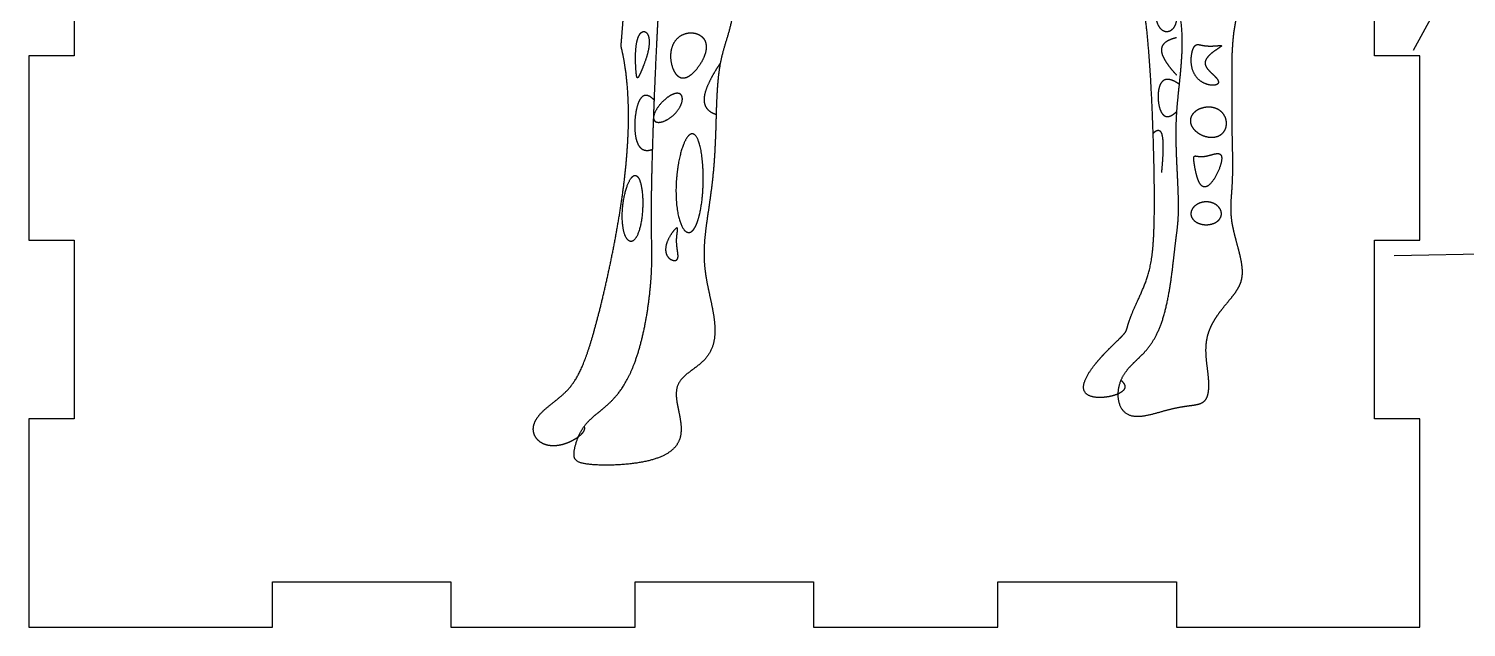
# Model space of a CAD drawing. Header units: centimetres. Extents: x 0 to 23.1, y -0.1 to 26.6.
# Drawn here: x 0 to 7.77, y 13.62 to 16.85 of the extents above; entities that cross this region are included whole.
import ezdxf

# ---------------------------------------------------------------- set-up
doc = ezdxf.new("R2010")
doc.units = ezdxf.units.CM
doc.header["$MEASUREMENT"] = 0
for name, color, linetype in [('light v3_box', 7, 'Continuous'), ('light v3_Sketch14', 7, 'Continuous'), ('light v3_Sketch16', 7, 'Continuous')]:
    doc.layers.add(name, color=color, linetype=linetype)

msp = doc.modelspace()

# ---------------------------------------------------------------- linework, layer by layer
at = {"layer": 'light v3_box'}
for p, q in [((0.245, 17.666), (0.245, 16.702)), ((7.271, 16.702), (7.271, 17.666)), ((0, 16.702), (0, 15.706)), ((0.245, 16.702), (0, 16.702)), ((7.516, 16.702), (7.271, 16.702)), ((7.516, 15.706), (7.516, 16.702)), ((0, 15.706), (0.245, 15.706)), ((0.245, 15.706), (0.245, 14.742)), ((7.271, 15.706), (7.516, 15.706)), ((7.271, 14.742), (7.271, 15.706)), ((0.245, 14.742), (0, 14.742)), ((0, 14.742), (0, 13.616)), ((7.516, 14.742), (7.271, 14.742)), ((7.516, 13.616), (7.516, 14.742)), ((1.316, 13.861), (2.28, 13.861)), ((1.316, 13.616), (1.316, 13.861)), ((2.28, 13.861), (2.28, 13.616)), ((3.276, 13.861), (4.24, 13.861)), ((3.276, 13.616), (3.276, 13.861)), ((4.24, 13.861), (4.24, 13.616)), ((5.236, 13.861), (6.2, 13.861)), ((5.236, 13.616), (5.236, 13.861)), ((6.2, 13.861), (6.2, 13.616)), ((0, 13.616), (1.316, 13.616)), ((2.28, 13.616), (3.276, 13.616)), ((4.24, 13.616), (5.236, 13.616)), ((6.2, 13.616), (7.516, 13.616))]:
    msp.add_line(p, q, dxfattribs=at)
at = {"layer": 'light v3_Sketch14'}
for points in [[(6.3485, 18.5652), (6.3524, 18.554), (6.3594, 18.5318), (6.3669, 18.4997), (6.3713, 18.4592), (6.3675, 18.4123), (6.3557, 18.3683), (6.3381, 18.3258), (6.3185, 18.2822), (6.3018, 18.2344), (6.2929, 18.1792), (6.2952, 18.1145), (6.3103, 18.0395), (6.3361, 17.956), (6.3681, 17.8675), (6.4005, 17.7786), (6.4276, 17.6945), (6.4447, 17.6198), (6.4499, 17.5582), (6.4447, 17.5114), (6.4359, 17.4789), (6.4327, 17.4574), (6.4424, 17.4419), (6.4657, 17.4262), (6.4977, 17.404), (6.5321, 17.3713), (6.5633, 17.3286), (6.5869, 17.2791), (6.6003, 17.227), (6.6023, 17.1759), (6.5939, 17.127), (6.5779, 17.0786), (6.558, 17.0275), (6.5379, 16.9706), (6.5209, 16.9057), (6.5088, 16.8331), (6.5016, 16.7559), (6.4986, 16.6779), (6.4985, 16.6037), (6.4995, 16.5369), (6.5004, 16.4796), (6.5005, 16.4311), (6.5, 16.3877), (6.4996, 16.3446), (6.4998, 16.2972), (6.501, 16.2431), (6.5025, 16.1834), (6.5035, 16.1209), (6.503, 16.0596), (6.5006, 16.0027), (6.4968, 15.9521), (6.4933, 15.9064), (6.4925, 15.8624), (6.4962, 15.8168), (6.5055, 15.767), (6.5193, 15.7131), (6.5348, 15.6572), (6.5484, 15.6026), (6.5565, 15.5524), (6.5561, 15.5082), (6.5459, 15.4694), (6.5263, 15.4335), (6.4989, 15.3976), (6.4664, 15.3593), (6.4327, 15.3179), (6.4019, 15.2735), (6.3777, 15.2269), (6.3625, 15.1789), (6.3567, 15.1298), (6.3583, 15.0794), (6.3645, 15.0278), (6.3714, 14.9757), (6.3752, 14.9254), (6.3731, 14.881), (6.3627, 14.847), (6.3425, 14.8258), (6.312, 14.816), (6.2714, 14.8114), (6.2217, 14.8053), (6.1649, 14.793), (6.1045, 14.7753), (6.0444, 14.7583), (5.9889, 14.7498), (5.9422, 14.7569), (5.9076, 14.7836), (5.8873, 14.827), (5.8821, 14.8799), (5.8914, 14.9337), (5.9136, 14.9815), (5.9456, 15.0218), (5.9839, 15.0579), (6.0242, 15.0956), (6.0629, 15.1412), (6.0971, 15.1991), (6.1253, 15.2698), (6.1471, 15.3502), (6.1634, 15.435), (6.1752, 15.5181), (6.1841, 15.5941), (6.1913, 15.6588), (6.1978, 15.7113), (6.2035, 15.755), (6.2082, 15.7951), (6.2111, 15.8377), (6.212, 15.8873), (6.211, 15.9454), (6.2084, 16.0105), (6.205, 16.0799), (6.2016, 16.1503), (6.1991, 16.2185), (6.1981, 16.283), (6.1991, 16.3443), (6.2023, 16.404), (6.2075, 16.4644), (6.2142, 16.5277), (6.2215, 16.5954), (6.2281, 16.6673), (6.2323, 16.7422), (6.2324, 16.8178), (6.2268, 16.8917), (6.2139, 16.9616), (6.1929, 17.0257), (6.1636, 17.0835), (6.1264, 17.1359), (6.0823, 17.1846), (6.0328, 17.232), (5.9794, 17.2808), (5.9237, 17.3339), (5.8671, 17.3937), (5.8108, 17.4622), (5.7556, 17.5409), (5.7024, 17.6312), (5.6515, 17.7339), (5.6034, 17.8497), (5.5584, 17.979), (5.5165, 18.1221), (5.4856, 18.2477), (5.4639, 18.3482), (5.4501, 18.418), (5.4434, 18.4536)], [(5.4434, 18.4536), (5.4421, 18.4607), (5.4386, 18.4737), (5.4303, 18.489), (5.4132, 18.501), (5.382, 18.5028), (5.3421, 18.4936), (5.2953, 18.4769), (5.2437, 18.4569), (5.1896, 18.4372), (5.1349, 18.4205), (5.0814, 18.4083), (5.03, 18.4011), (4.9811, 18.3985), (4.9338, 18.3991), (4.8865, 18.4007), (4.8372, 18.4014), (4.7841, 18.3998), (4.7268, 18.3962), (4.6658, 18.3923), (4.6026, 18.3907), (4.5392, 18.3937), (4.4777, 18.4024), (4.4198, 18.4162), (4.3666, 18.4319), (4.3185, 18.4459), (4.2753, 18.4551), (4.2358, 18.4581), (4.1979, 18.457), (4.1594, 18.4545), (4.1189, 18.4519), (4.0768, 18.4461), (4.0349, 18.4312), (3.9959, 18.4014), (3.9622, 18.3544), (3.9353, 18.2934), (3.916, 18.2253), (3.9043, 18.1578), (3.8989, 18.0978), (3.898, 18.0486), (3.8982, 18.0079), (3.8963, 17.9705), (3.8898, 17.9307), (3.8779, 17.8856), (3.8618, 17.8362), (3.8439, 17.785), (3.8269, 17.7347), (3.8131, 17.6858), (3.8036, 17.6363), (3.7989, 17.5826), (3.7986, 17.5212), (3.8018, 17.4496), (3.8071, 17.3683), (3.8127, 17.2801), (3.8168, 17.1889), (3.818, 17.0994), (3.8149, 17.0158), (3.807, 16.9413), (3.7946, 16.8768), (3.7791, 16.8202), (3.7624, 16.7676), (3.7466, 16.7146), (3.7335, 16.6565), (3.7241, 16.5903), (3.7181, 16.5151), (3.7147, 16.4318), (3.7124, 16.3422), (3.7096, 16.2491), (3.7049, 16.1554), (3.6975, 16.0639), (3.6874, 15.9764), (3.6757, 15.8941), (3.6641, 15.8173), (3.6543, 15.7457), (3.6482, 15.6784), (3.6471, 15.6143), (3.6515, 15.552), (3.6609, 15.4904), (3.674, 15.4283), (3.6883, 15.3651), (3.7011, 15.3011), (3.7088, 15.2375), (3.7075, 15.1768), (3.6941, 15.1219), (3.6669, 15.075), (3.6274, 15.0365), (3.5813, 15.004), (3.5379, 14.9724), (3.5066, 14.9359), (3.4939, 14.8899), (3.4996, 14.833), (3.5151, 14.768), (3.5279, 14.7004), (3.5248, 14.6364), (3.4954, 14.5819), (3.4361, 14.5404), (3.352, 14.5124), (3.2535, 14.4966), (3.1538, 14.4904), (3.0658, 14.4913), (2.9998, 14.4975), (2.9607, 14.5088), (2.9448, 14.5279), (2.944, 14.5577), (2.9518, 14.5978), (2.9667, 14.6432), (2.9888, 14.6878), (3.0194, 14.7272), (3.0578, 14.7615), (3.1018, 14.7954), (3.1485, 14.8352), (3.1946, 14.8872), (3.2371, 14.9554), (3.2742, 15.0394), (3.3046, 15.1352), (3.3282, 15.2365), (3.3453, 15.3364), (3.3567, 15.4283), (3.3633, 15.5071), (3.3663, 15.5711), (3.367, 15.6229), (3.3662, 15.6691), (3.365, 15.7181), (3.364, 15.7779), (3.3638, 15.8545), (3.3647, 15.9499), (3.3668, 16.0634), (3.3702, 16.1916), (3.3747, 16.3297), (3.38, 16.4717), (3.3859, 16.6116), (3.392, 16.7435), (3.398, 16.8627), (3.4035, 16.9663), (3.4083, 17.0537), (3.4122, 17.1269), (3.415, 17.1894), (3.4166, 17.2458), (3.4169, 17.301), (3.4159, 17.36), (3.4134, 17.4266), (3.4096, 17.5037), (3.4042, 17.5937), (3.3974, 17.698), (3.3891, 17.8179), (3.3792, 17.9539), (3.3701, 18.0759), (3.3626, 18.1749), (3.3573, 18.2441), (3.3546, 18.2796)], [(5.9009, 14.9497), (5.9075, 14.9439), (5.9182, 14.9327), (5.9265, 14.9167), (5.9218, 14.897), (5.8917, 14.8761), (5.8425, 14.8604), (5.7853, 14.8535), (5.7335, 14.8595), (5.6997, 14.8813), (5.6925, 14.9199), (5.713, 14.9722), (5.7545, 15.0316), (5.8066, 15.0905), (5.8576, 15.1414), (5.8976, 15.1792), (5.921, 15.203), (5.9307, 15.2182), (5.9343, 15.2337), (5.9402, 15.2573), (5.9521, 15.2914), (5.9698, 15.3338), (5.9912, 15.3806), (6.013, 15.4282), (6.0329, 15.4753), (6.0496, 15.5239), (6.0625, 15.5776), (6.0718, 15.6405), (6.0777, 15.7169), (6.081, 15.8097), (6.0819, 15.9196), (6.0808, 16.0451), (6.0779, 16.183), (6.0733, 16.3289), (6.067, 16.4772), (6.0591, 16.6218), (6.0493, 16.7565), (6.0377, 16.8751), (6.0241, 16.9719), (6.0084, 17.0421), (5.9906, 17.0824), (5.9745, 17.0892), (5.9615, 17.0797), (5.9524, 17.067), (5.9477, 17.059)], [(3.2, 16.7544), (3.2007, 16.7639), (3.2022, 16.783), (3.2045, 16.8116), (3.2075, 16.8498), (3.2112, 16.8974), (3.2142, 16.9356), (3.2164, 16.9642), (3.2179, 16.9833), (3.2187, 16.9928)], [(6.1193, 17), (6.1153, 16.9978), (6.1078, 16.9919), (6.0983, 16.9786), (6.0899, 16.9535), (6.0883, 16.9158), (6.0956, 16.8787), (6.1111, 16.8489), (6.1326, 16.8317), (6.1568, 16.8296), (6.1792, 16.8422), (6.1957, 16.8671), (6.2028, 16.9001), (6.1989, 16.9362), (6.1852, 16.9696), (6.1645, 16.9948), (6.1455, 17.0047), (6.1317, 17.0051), (6.1233, 17.0022), (6.1193, 17)], [(3.3, 16.6), (3.3018, 16.6038), (3.3057, 16.6123), (3.3125, 16.6277), (3.3228, 16.6528), (3.3359, 16.6889), (3.3467, 16.7265), (3.3529, 16.7628), (3.3528, 16.7946), (3.346, 16.8191), (3.3336, 16.8338), (3.3184, 16.8365), (3.3032, 16.8264), (3.2909, 16.8036), (3.2826, 16.7705), (3.2784, 16.7304), (3.2775, 16.688), (3.2787, 16.6479), (3.2811, 16.6145), (3.2838, 16.5916), (3.2869, 16.5811), (3.2908, 16.583), (3.2948, 16.5897), (3.2982, 16.5962), (3.3, 16.6)], [(3.6483, 16.7924), (3.645, 16.7974), (3.6371, 16.8068), (3.622, 16.8184), (3.5965, 16.828), (3.5603, 16.8285), (3.5252, 16.8167), (3.4961, 16.7931), (3.4765, 16.7594), (3.4675, 16.7192), (3.4684, 16.677), (3.4774, 16.6379), (3.4924, 16.6063), (3.5111, 16.5858), (3.5324, 16.5782), (3.5556, 16.5834), (3.5802, 16.5999), (3.6054, 16.6257), (3.6293, 16.658), (3.6489, 16.6939), (3.6608, 16.7305), (3.6619, 16.758), (3.6572, 16.7764), (3.6517, 16.7873), (3.6483, 16.7924)], [(6.2, 16.8), (6.1937, 16.7985), (6.1818, 16.7953), (6.1655, 16.7899), (6.1473, 16.7812), (6.1306, 16.768), (6.1204, 16.7521), (6.1173, 16.7333), (6.1214, 16.7117), (6.1321, 16.6874), (6.1489, 16.6606), (6.1667, 16.6374), (6.1825, 16.6191), (6.194, 16.6064), (6.2, 16.6)], [(3, 14.7), (3.0015, 14.6965), (3.003, 14.6891), (3.001, 14.6773), (2.9895, 14.6599), (2.9612, 14.6364), (2.9214, 14.6139), (2.8742, 14.5976), (2.8252, 14.5925), (2.7803, 14.6022), (2.7452, 14.6265), (2.7249, 14.6611), (2.7226, 14.7006), (2.7383, 14.7399), (2.7687, 14.7765), (2.808, 14.8103), (2.8502, 14.8425), (2.8902, 14.8754), (2.9256, 14.9117), (2.9563, 14.9544), (2.9835, 15.006), (3.0088, 15.0685), (3.0337, 15.1432), (3.0589, 15.23), (3.0846, 15.3279), (3.1105, 15.4353), (3.1362, 15.5502), (3.1607, 15.6702), (3.1834, 15.7928), (3.2032, 15.9158), (3.2194, 16.0371), (3.2314, 16.1553), (3.2389, 16.2692), (3.2415, 16.378), (3.2391, 16.4813), (3.2316, 16.5787), (3.2215, 16.652), (3.2116, 16.7042), (3.2041, 16.7378), (3.2, 16.7544)], [(6.3617, 16.7563), (6.3573, 16.7567), (6.3488, 16.7578), (6.3372, 16.7599), (6.3244, 16.763), (6.3122, 16.7646), (6.3023, 16.7607), (6.2934, 16.7491), (6.2858, 16.7293), (6.2803, 16.7026), (6.2787, 16.6716), (6.2826, 16.6391), (6.2931, 16.6084), (6.3104, 16.5822), (6.3334, 16.5622), (6.3593, 16.5491), (6.3849, 16.5428), (6.4068, 16.5426), (6.4221, 16.5477), (6.4289, 16.5569), (6.427, 16.569), (6.4174, 16.583), (6.4023, 16.5982), (6.3846, 16.6141), (6.3682, 16.6306), (6.3566, 16.6478), (6.3529, 16.6658), (6.3588, 16.6845), (6.3739, 16.7034), (6.3951, 16.7213), (6.4175, 16.7369), (6.4359, 16.7488), (6.4456, 16.7562), (6.4437, 16.7589), (6.4308, 16.7582), (6.4098, 16.7561), (6.39, 16.7551), (6.3754, 16.7553), (6.3662, 16.7559), (6.3617, 16.7563)], [(3.7361, 16.6637), (3.7301, 16.6547), (3.7185, 16.6369), (3.7026, 16.6112), (3.6842, 16.5787), (3.6661, 16.5411), (3.6537, 16.507), (3.6473, 16.4768), (3.6476, 16.4506), (3.6546, 16.4287), (3.668, 16.4107), (3.6834, 16.3993), (3.6975, 16.3923), (3.7081, 16.3883), (3.7136, 16.3865)], [(6.2164, 16.5486), (6.2101, 16.553), (6.198, 16.5609), (6.181, 16.57), (6.1608, 16.5768), (6.1399, 16.5761), (6.1233, 16.5663), (6.1112, 16.5482), (6.1036, 16.5229), (6.1004, 16.4928), (6.1012, 16.4609), (6.1059, 16.4304), (6.1141, 16.4042), (6.1255, 16.3849), (6.1399, 16.3741), (6.1571, 16.3726), (6.173, 16.3789), (6.1861, 16.3878), (6.1953, 16.3956), (6.2, 16.4)], [(3.3798, 16.4627), (3.3751, 16.4675), (3.366, 16.4761), (3.353, 16.4857), (3.337, 16.4917), (3.3193, 16.4879), (3.3041, 16.4731), (3.2916, 16.4479), (3.282, 16.4144), (3.2757, 16.3752), (3.2729, 16.3335), (3.2739, 16.2928), (3.2791, 16.2562), (3.2886, 16.2264), (3.3024, 16.2049), (3.3206, 16.1926), (3.3386, 16.1901), (3.3539, 16.1924), (3.3649, 16.1957), (3.3706, 16.1979)], [(3.5, 16.5), (3.5051, 16.5004), (3.5145, 16.4999), (3.5257, 16.4946), (3.5338, 16.4792), (3.5309, 16.4502), (3.5153, 16.4168), (3.489, 16.3847), (3.4561, 16.3591), (3.4222, 16.3435), (3.3937, 16.3405), (3.3758, 16.3508), (3.3723, 16.3733), (3.3837, 16.4045), (3.4073, 16.4391), (3.4386, 16.4708), (3.4654, 16.4893), (3.4839, 16.4972), (3.4949, 16.4996), (3.5, 16.5)], [(6.3, 16.4), (6.3041, 16.4034), (6.313, 16.4099), (6.3283, 16.418), (6.3518, 16.4253), (6.3833, 16.4271), (6.4137, 16.4207), (6.4401, 16.406), (6.4597, 16.3841), (6.4709, 16.3571), (6.4726, 16.3283), (6.4648, 16.3014), (6.4481, 16.2796), (6.424, 16.2656), (6.3948, 16.2603), (6.3635, 16.2637), (6.3331, 16.2746), (6.3067, 16.2915), (6.2868, 16.3125), (6.2755, 16.3356), (6.2736, 16.3592), (6.2798, 16.3771), (6.2885, 16.3892), (6.2959, 16.3966), (6.3, 16.4)], [(3.5972, 15.7725), (3.5914, 15.7632), (3.5793, 15.7488), (3.56, 15.7409), (3.5342, 15.7588), (3.5084, 15.8233), (3.4945, 15.9191), (3.4953, 16.0309), (3.5098, 16.1406), (3.5348, 16.2302), (3.5654, 16.2836), (3.5963, 16.2903), (3.6224, 16.247), (3.6401, 16.162), (3.6469, 16.0509), (3.6417, 15.9338), (3.6283, 15.8517), (3.6139, 15.8049), (3.6029, 15.7819), (3.5972, 15.7725)], [(6.0745, 16.2849), (6.0775, 16.2878), (6.0835, 16.293), (6.0917, 16.2987), (6.1015, 16.3022), (6.1115, 16.2991), (6.1191, 16.2883), (6.1243, 16.2695), (6.1272, 16.243), (6.128, 16.2095), (6.1269, 16.1699), (6.1246, 16.1337), (6.1222, 16.1042), (6.1203, 16.0835), (6.1193, 16.0729)], [(6.3617, 16.1613), (6.3575, 16.1604), (6.3491, 16.159), (6.3373, 16.1579), (6.3235, 16.1584), (6.3103, 16.1608), (6.3011, 16.1624), (6.2957, 16.1606), (6.2936, 16.1531), (6.2942, 16.1387), (6.2969, 16.1171), (6.3016, 16.0897), (6.3082, 16.0592), (6.3172, 16.0298), (6.3289, 16.0063), (6.3438, 15.993), (6.3616, 15.993), (6.3816, 16.007), (6.4022, 16.0328), (6.4211, 16.0662), (6.4362, 16.1017), (6.4451, 16.134), (6.4466, 16.1585), (6.4398, 16.1725), (6.4257, 16.1764), (6.4062, 16.1731), (6.3883, 16.1678), (6.3748, 16.1641), (6.366, 16.1622), (6.3617, 16.1613)], [(3.2831, 16.0545), (3.2789, 16.0567), (3.2703, 16.0579), (3.2565, 16.0498), (3.2379, 16.02), (3.2184, 15.9589), (3.2062, 15.8848), (3.2041, 15.8101), (3.213, 15.747), (3.2314, 15.7056), (3.2553, 15.6925), (3.2798, 15.7106), (3.3006, 15.758), (3.3143, 15.8267), (3.3194, 15.9049), (3.3154, 15.9787), (3.3055, 16.0236), (3.2951, 16.0446), (3.2872, 16.0523), (3.2831, 16.0545)], [(6.2784, 15.8491), (6.2783, 15.8529), (6.2791, 15.8607), (6.2827, 15.8723), (6.2924, 15.887), (6.3112, 15.902), (6.3348, 15.9119), (6.3608, 15.9156), (6.3867, 15.9123), (6.4101, 15.9027), (6.4288, 15.888), (6.441, 15.8697), (6.4454, 15.85), (6.4415, 15.8308), (6.4297, 15.8137), (6.4113, 15.8003), (6.3881, 15.7918), (6.3622, 15.7887), (6.3362, 15.7914), (6.3124, 15.7997), (6.2933, 15.8129), (6.2832, 15.8264), (6.2793, 15.8375), (6.2784, 15.8452), (6.2784, 15.8491)], [(3.5, 15.6), (3.4981, 15.5987), (3.4937, 15.5967), (3.4854, 15.5959), (3.472, 15.5992), (3.4552, 15.6109), (3.4429, 15.6298), (3.4384, 15.6548), (3.4429, 15.6837), (3.4547, 15.7135), (3.4705, 15.7405), (3.4864, 15.7614), (3.4987, 15.7735), (3.5052, 15.7751), (3.5061, 15.7662), (3.5035, 15.7486), (3.5003, 15.7249), (3.4993, 15.6981), (3.5014, 15.671), (3.5053, 15.6459), (3.5085, 15.6246), (3.5081, 15.6116), (3.5051, 15.6047), (3.5019, 15.6013), (3.5, 15.6)]]:
    msp.add_open_spline(points, degree=5, dxfattribs=at)
at = {"layer": 'light v3_Sketch16'}
for p, q in [((12.7964, 26.5326), (7.4796, 16.7307)), ((16, 15.7912), (7.3771, 15.6229))]:
    msp.add_line(p, q, dxfattribs=at)

doc.saveas('drawing.dxf')
